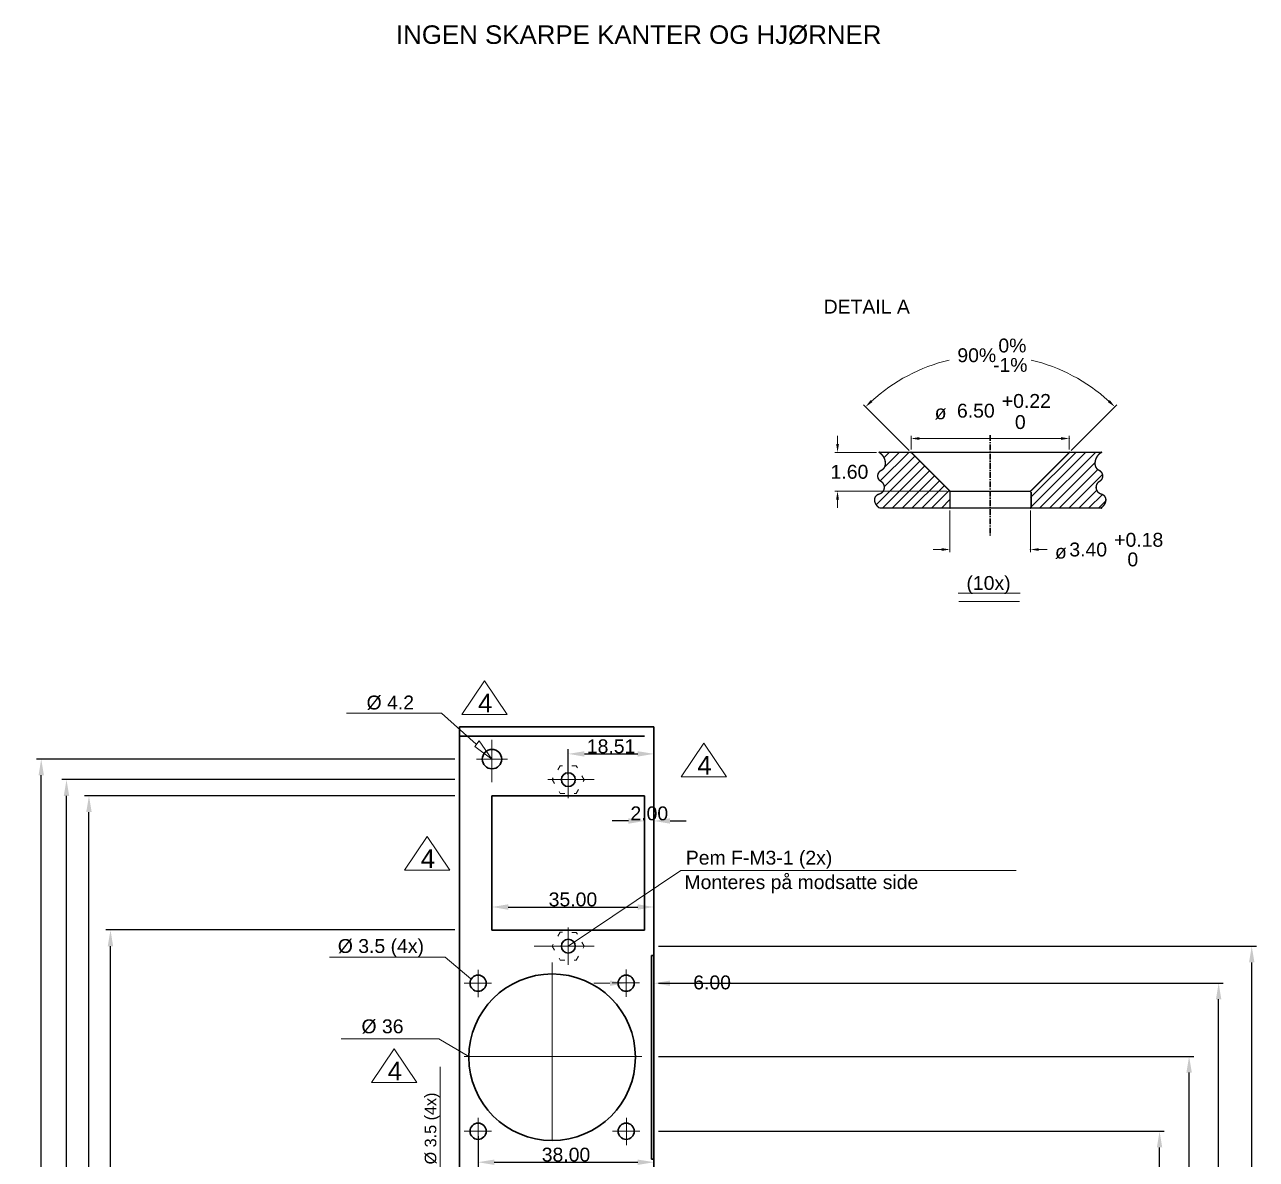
# Model space of a CAD drawing. Extents: x 23 to 957, y -82 to 697.
# Drawn here: x 23.1 to 289.3, y 407 to 652.3 of the extents above; entities that cross this region are included whole.
import ezdxf
from ezdxf.enums import TextEntityAlignment as Align

# ---------------------------------------------------------------- set-up
doc = ezdxf.new("R2010")
doc.units = 0
doc.header["$MEASUREMENT"] = 0
doc.linetypes.add('CENTER', pattern=[2, 1.25, -0.25, 0.25, -0.25])
doc.linetypes.add('SKJUL1', pattern=[3, 1, -2])
doc.layers.get('0').update_dxf_attribs({"linetype": 'CONTINUOUS'})
doc.layers.get('DEFPOINTS').update_dxf_attribs({"linetype": 'CONTINUOUS'})
doc.layers.add('DIM', color=1, linetype='CONTINUOUS', lineweight=13)
doc.layers.add('EMNE', color=3, linetype='CONTINUOUS', lineweight=30)
doc.layers.get('0').off()
doc.styles.get("Standard").update_dxf_attribs({"font": 'arial.ttf'})
doc.dimstyles.get("Standard").update_dxf_attribs({"dimtxt": 0.18, "dimasz": 0.18, "dimexe": 0.18, "dimexo": 0.0625, "dimgap": 0.09, "dimtad": 0, "dimtih": 1, "dimtoh": 1, "dimdec": 4, "dimzin": 0, "dimdsep": 46, "dimtxsty": 'Standard', "dimcen": 0.09, "dimadec": 0, "dimazin": 0, "dimtfac": 1, "dimtdec": 4, "dimtofl": 0, "dimtmove": 0, "dimatfit": 3, "dimfxl": 0, "dimtolj": 1, "dimtzin": 0, "dimarcsym": 0})

# ---------------------------------------------------------------- blocks, each defined once
blk = doc.blocks.new('*X1')
at = {"color": 0}
for p, q in [((20.45, 7.015), (22.435, 9)), ((20.45, 7.369), (22.081, 9)), ((20.789, 7), (22.789, 9)), ((21.142, 7), (22.779, 8.637)), ((21.496, 7), (22.877, 8.381)), ((21.849, 7), (23.048, 8.198)), ((22.203, 7), (22.839, 7.636)), ((22.556, 7), (23.04, 7.484)), ((22.91, 7), (23.164, 7.254))]:
    blk.add_line(p, q, dxfattribs=at)
blk = doc.blocks.new('*X0')
at = {"color": 0}
for p, q in [((15.006, 8.996), (15.01, 9)), ((15.041, 7.97), (16.071, 9)), ((15.172, 8.808), (15.364, 9)), ((15.201, 8.484), (15.718, 9)), ((14.892, 7.114), (16.464, 8.686)), ((15.132, 7), (16.641, 8.509)), ((15.183, 7.758), (16.287, 8.863)), ((14.975, 8.258), (15.061, 8.344)), ((15.485, 7), (16.818, 8.332)), ((15.839, 7), (16.994, 8.156)), ((16.192, 7), (17.171, 7.979)), ((16.546, 7), (17.348, 7.802)), ((16.899, 7), (17.525, 7.625)), ((17.253, 7), (17.55, 7.297))]:
    blk.add_line(p, q, dxfattribs=at)
blk = doc.blocks.new('*D33')
at = {"color": 0, "linetype": 'ByBlock'}
for p, q in [((133.07, 426.53), (133.07, 426.4)), ((136.57, 427.4), (151.57, 427.4)), ((155.07, 426.53), (155.07, 426.4))]:
    blk.add_line(p, q, dxfattribs=at)
for points in [[(136.57, 427.98), (136.57, 426.81), (133.07, 427.4)], [(151.57, 427.98), (151.57, 426.81), (155.07, 427.4)]]:
    blk.add_solid(points, dxfattribs=at)
at = {"layer": 'DEFPOINTS', "color": 0, "linetype": 'ByBlock'}
for p in [(133.07, 427.53), (155.07, 427.53), (155.07, 427.4)]:
    blk.add_point(p, dxfattribs=at)
at = {"color": 0, "linetype": 'ByBlock'}
blk.add_text('22.00', height=3, dxfattribs=at).set_placement((144.07, 430.4), align=Align.MIDDLE_CENTER)
blk = doc.blocks.new('*D80')
at = {"layer": 'DEFPOINTS', "color": 0}
for p in [(121.07, 413.04), (159.07, 408.07), (159.07, 406.39)]:
    blk.add_point(p, dxfattribs=at)
at = {"layer": 'DIM', "color": 0, "lineweight": -2}
for p, q in [((121.07, 412.04), (121.07, 405.39)), ((124.57, 406.39), (155.57, 406.39)), ((159.07, 407.07), (159.07, 405.39))]:
    blk.add_line(p, q, dxfattribs=at)
at = {"layer": 'DIM', "color": 0}
for points in [[(124.57, 406.97), (124.57, 405.8), (121.07, 406.39)], [(155.57, 406.97), (155.57, 405.8), (159.07, 406.39)]]:
    blk.add_solid(points, dxfattribs=at)
at = {"layer": 'DIM', "color": 0, "insert": (140.07, 408.01), "char_height": 3, "attachment_point": 5}
blk.add_mtext('\\A1;38.00', dxfattribs=at)
blk = doc.blocks.new('*D89')
at = {"layer": 'DEFPOINTS', "color": 0}
for p in [(159.07, 413.09), (268.37, 413.09), (159.07, 76.53)]:
    blk.add_point(p, dxfattribs=at)
at = {"layer": 'DIM', "color": 0, "lineweight": -2}
for p, q in [((160.07, 413.09), (269.37, 413.09)), ((268.37, 80.03), (268.37, 409.59)), ((160.07, 76.53), (269.37, 76.53))]:
    blk.add_line(p, q, dxfattribs=at)
at = {"layer": 'DIM', "color": 0}
for points in [[(267.79, 409.59), (268.95, 409.59), (268.37, 413.09)], [(267.79, 80.03), (268.95, 80.03), (268.37, 76.53)]]:
    blk.add_solid(points, dxfattribs=at)
at = {"layer": 'DIM', "color": 0, "insert": (266.75, 244.81), "char_height": 3, "attachment_point": 5, "rotation": 90}
blk.add_mtext('\\A1;336.56', dxfattribs=at)
blk = doc.blocks.new('*D88')
at = {"layer": 'DEFPOINTS', "color": 0}
for p in [(159.07, 429.27), (274.75, 429.27), (159.07, 76.53)]:
    blk.add_point(p, dxfattribs=at)
at = {"layer": 'DIM', "color": 0, "lineweight": -2}
for p, q in [((160.07, 429.27), (275.75, 429.27)), ((274.75, 80.03), (274.75, 425.77)), ((160.07, 76.53), (275.75, 76.53))]:
    blk.add_line(p, q, dxfattribs=at)
at = {"layer": 'DIM', "color": 0}
for points in [[(274.17, 425.77), (275.34, 425.77), (274.75, 429.27)], [(274.17, 80.03), (275.34, 80.03), (274.75, 76.53)]]:
    blk.add_solid(points, dxfattribs=at)
at = {"layer": 'DIM', "color": 0, "insert": (273.13, 252.9), "char_height": 3, "attachment_point": 5, "rotation": 90}
blk.add_mtext('\\A1;352.75', dxfattribs=at)
blk = doc.blocks.new('*D87')
at = {"layer": 'DEFPOINTS', "color": 0}
for p in [(159.07, 445.13), (281.14, 445.13), (159.07, 76.53)]:
    blk.add_point(p, dxfattribs=at)
at = {"layer": 'DIM', "color": 0, "lineweight": -2}
for p, q in [((160.07, 445.13), (282.14, 445.13)), ((281.14, 80.03), (281.14, 441.63)), ((160.07, 76.53), (282.14, 76.53))]:
    blk.add_line(p, q, dxfattribs=at)
at = {"layer": 'DIM', "color": 0}
for points in [[(280.56, 441.63), (281.72, 441.63), (281.14, 445.13)], [(280.56, 80.03), (281.72, 80.03), (281.14, 76.53)]]:
    blk.add_solid(points, dxfattribs=at)
at = {"layer": 'DIM', "color": 0, "insert": (279.52, 260.83), "char_height": 3, "attachment_point": 5, "rotation": 90}
blk.add_mtext('\\A1;368.61', dxfattribs=at)
blk = doc.blocks.new('*D86')
at = {"layer": 'DEFPOINTS', "color": 0}
for p in [(159.07, 453.08), (288.29, 453.08), (159.07, 76.53)]:
    blk.add_point(p, dxfattribs=at)
at = {"layer": 'DIM', "color": 0, "lineweight": -2}
for p, q in [((160.07, 453.08), (289.29, 453.08)), ((288.29, 80.03), (288.29, 449.58)), ((160.07, 76.53), (289.29, 76.53))]:
    blk.add_line(p, q, dxfattribs=at)
at = {"layer": 'DIM', "color": 0}
for points in [[(287.71, 449.58), (288.88, 449.58), (288.29, 453.08)], [(287.71, 80.03), (288.88, 80.03), (288.29, 76.53)]]:
    blk.add_solid(points, dxfattribs=at)
at = {"layer": 'DIM', "color": 0, "insert": (286.67, 264.8), "char_height": 3, "attachment_point": 5, "rotation": 90}
blk.add_mtext('\\A1;376.55', dxfattribs=at)
blk = doc.blocks.new('*D93')
at = {"layer": 'DEFPOINTS', "color": 0}
for p in [(41.61, 456.59), (117.07, 456.59), (117.07, 76.53)]:
    blk.add_point(p, dxfattribs=at)
at = {"layer": 'DIM', "color": 0, "lineweight": -2}
for p, q in [((116.07, 456.59), (40.61, 456.59)), ((41.61, 80.03), (41.61, 453.09)), ((116.07, 76.53), (40.61, 76.53))]:
    blk.add_line(p, q, dxfattribs=at)
at = {"layer": 'DIM', "color": 0}
for points in [[(41.02, 453.09), (42.19, 453.09), (41.61, 456.59)], [(41.02, 80.03), (42.19, 80.03), (41.61, 76.53)]]:
    blk.add_solid(points, dxfattribs=at)
at = {"layer": 'DIM', "color": 0, "insert": (39.98, 266.56), "char_height": 3, "attachment_point": 5, "rotation": 90}
blk.add_mtext('\\A1;380.06', dxfattribs=at)
blk = doc.blocks.new('*D92')
at = {"layer": 'DEFPOINTS', "color": 0}
for p in [(36.96, 485.59), (117.07, 485.59), (118.29, 76.53)]:
    blk.add_point(p, dxfattribs=at)
at = {"layer": 'DIM', "color": 0, "lineweight": -2}
for p, q in [((116.07, 485.59), (35.96, 485.59)), ((36.96, 80.03), (36.96, 482.09)), ((117.29, 76.53), (35.96, 76.53))]:
    blk.add_line(p, q, dxfattribs=at)
at = {"layer": 'DIM', "color": 0}
for points in [[(36.37, 482.09), (37.54, 482.09), (36.96, 485.59)], [(36.37, 80.03), (37.54, 80.03), (36.96, 76.53)]]:
    blk.add_solid(points, dxfattribs=at)
at = {"layer": 'DIM', "color": 0, "insert": (35.33, 281.06), "char_height": 3, "attachment_point": 5, "rotation": 90}
blk.add_mtext('\\A1;409.06', dxfattribs=at)
blk = doc.blocks.new('*D91')
at = {"layer": 'DEFPOINTS', "color": 0}
for p in [(32.1, 489.09), (117.07, 489.09), (117.07, 76.53)]:
    blk.add_point(p, dxfattribs=at)
at = {"layer": 'DIM', "color": 0, "lineweight": -2}
for p, q in [((116.07, 489.09), (31.1, 489.09)), ((32.1, 80.03), (32.1, 485.59)), ((116.07, 76.53), (31.1, 76.53))]:
    blk.add_line(p, q, dxfattribs=at)
at = {"layer": 'DIM', "color": 0}
for points in [[(31.52, 485.59), (32.69, 485.59), (32.1, 489.09)], [(31.52, 80.03), (32.69, 80.03), (32.1, 76.53)]]:
    blk.add_solid(points, dxfattribs=at)
at = {"layer": 'DIM', "color": 0, "insert": (30.48, 282.81), "char_height": 3, "attachment_point": 5, "rotation": 90}
blk.add_mtext('\\A1;412.56', dxfattribs=at)
blk = doc.blocks.new('*D90')
at = {"layer": 'DEFPOINTS', "color": 0}
for p in [(26.64, 493.53), (117.07, 493.53), (117.07, 76.53)]:
    blk.add_point(p, dxfattribs=at)
at = {"layer": 'DIM', "color": 0, "lineweight": -2}
for p, q in [((116.07, 493.53), (25.64, 493.53)), ((26.64, 80.03), (26.64, 490.03)), ((116.07, 76.53), (25.64, 76.53))]:
    blk.add_line(p, q, dxfattribs=at)
at = {"layer": 'DIM', "color": 0}
for points in [[(26.06, 490.03), (27.23, 490.03), (26.64, 493.53)], [(26.06, 80.03), (27.23, 80.03), (26.64, 76.53)]]:
    blk.add_solid(points, dxfattribs=at)
at = {"layer": 'DIM', "color": 0, "insert": (25.02, 285.03), "char_height": 3, "attachment_point": 5, "rotation": 90}
blk.add_mtext('\\A1;417.00', dxfattribs=at)
blk = doc.blocks.new('*D81')
at = {"layer": 'DEFPOINTS', "color": 0}
for p in [(124.07, 461.56), (159.07, 461.56), (159.07, 461.56)]:
    blk.add_point(p, dxfattribs=at)
at = {"layer": 'DIM', "color": 0, "lineweight": -2}
blk.add_line((127.57, 461.56), (155.57, 461.56), dxfattribs=at)
at = {"layer": 'DIM', "color": 0}
for points in [[(127.57, 462.14), (127.57, 460.97), (124.07, 461.56)], [(155.57, 462.14), (155.57, 460.97), (159.07, 461.56)]]:
    blk.add_solid(points, dxfattribs=at)
at = {"layer": 'DIM', "color": 0, "insert": (141.57, 463.18), "char_height": 3, "attachment_point": 5}
blk.add_mtext('\\A1;35.00', dxfattribs=at)
blk = doc.blocks.new('*D94')
at = {"layer": 'DEFPOINTS', "color": 0}
for p in [(159.07, 494.66), (140.56, 489.1), (159.07, 489.1)]:
    blk.add_point(p, dxfattribs=at)
at = {"layer": 'DIM', "color": 0, "lineweight": -2}
for p, q in [((140.56, 490.1), (140.56, 495.66)), ((159.07, 490.1), (159.07, 495.66)), ((144.06, 494.66), (155.57, 494.66))]:
    blk.add_line(p, q, dxfattribs=at)
at = {"layer": 'DIM', "color": 0}
for points in [[(144.06, 495.24), (144.06, 494.07), (140.56, 494.66)], [(155.57, 495.24), (155.57, 494.07), (159.07, 494.66)]]:
    blk.add_solid(points, dxfattribs=at)
at = {"layer": 'DIM', "color": 0, "insert": (149.82, 496.28), "char_height": 3, "attachment_point": 5}
blk.add_mtext('\\A1;18.51', dxfattribs=at)
blk = doc.blocks.new('*D95')
at = {"layer": 'DEFPOINTS', "color": 0}
for p in [(157.07, 482.6), (159.07, 482.6), (159.07, 480.16)]:
    blk.add_point(p, dxfattribs=at)
at = {"layer": 'DIM', "color": 0, "lineweight": -2}
for p, q in [((153.57, 480.16), (150.07, 480.16)), ((157.07, 481.6), (157.07, 479.16)), ((159.07, 481.6), (159.07, 479.16)), ((162.57, 480.16), (166.07, 480.16))]:
    blk.add_line(p, q, dxfattribs=at)
at = {"layer": 'DIM', "color": 0}
for points in [[(153.57, 480.74), (153.57, 479.57), (157.07, 480.16)], [(162.57, 480.74), (162.57, 479.57), (159.07, 480.16)]]:
    blk.add_solid(points, dxfattribs=at)
at = {"layer": 'DIM', "color": 0, "insert": (158.07, 481.78), "char_height": 3, "attachment_point": 5}
blk.add_mtext('\\A1;2.00', dxfattribs=at)

msp = doc.modelspace()

# ---------------------------------------------------------------- linework, layer by layer
at = {"layer": 'DEFPOINTS', "color": 0, "linetype": 'ByBlock'}
msp.add_point((159.07282, 499.52671), dxfattribs=at)
msp.add_point((159.07282, 499.52671), dxfattribs=at)
at = {"layer": 'DIM', "linetype": 'ByBlock'}
for p, q in [((204.39825, 570.10462), (214.23902, 560.26385)), ((259.12832, 570.10462), (249.28755, 560.26385)), ((198.76328, 561.63958), (198.76328, 563.43958)), ((214.66328, 560.43958), (214.66328, 563.43958)), ((216.46328, 562.83958), (247.06328, 562.83958)), ((248.86328, 560.43958), (248.86328, 563.43958)), ((207.16328, 559.83958), (198.16328, 559.83958)), ((222.46328, 551.43958), (198.16328, 551.43958)), ((198.76328, 549.63958), (198.76328, 547.83958)), ((223.06328, 547.23958), (223.06328, 538.23958)), ((240.46328, 547.23958), (240.46328, 538.23958)), ((221.26328, 538.83958), (219.46328, 538.83958)), ((242.26328, 538.83958), (244.06328, 538.83958))]:
    msp.add_line(p, q, dxfattribs=at)
at = {"layer": 'DIM'}
for p, q in [((224.82024, 529.43343), (238.24956, 529.43343)), ((224.98604, 527.61038), (238.08377, 527.61038)), ((122.4637, 510.44799), (117.54846, 503.18941)), ((122.4637, 510.44799), (127.37895, 503.18941)), ((113.15694, 503.43773), (92.60866, 503.43773)), ((120.68167, 496.78375), (113.15694, 503.43773)), ((117.54846, 503.18941), (127.37895, 503.18941)), ((121.31676, 497.48451), (120.39764, 496.28303)), ((120.39764, 496.28303), (124.07412, 493.52671)), ((124.07412, 493.52671), (121.31676, 497.48451)), ((124.07412, 488.52671), (124.07412, 497.69824)), ((169.8491, 496.99266), (164.93385, 489.73408)), ((169.8491, 496.99266), (174.76435, 489.73408)), ((120.75581, 493.52671), (127.39243, 493.52671)), ((164.93385, 489.73408), (174.76435, 489.73408)), ((110.07889, 476.80967), (105.16364, 469.55109)), ((110.07889, 476.80967), (114.99413, 469.55109)), ((105.16364, 469.55109), (114.99413, 469.55109)), ((140.56412, 453.08839), (164.90419, 469.48245)), ((164.90419, 469.48245), (237.39628, 469.48245)), ((146.16213, 453.07815), (133.1824, 453.07771)), ((113.95177, 450.74773), (88.98085, 450.74773)), ((119.5335, 446.0491), (113.95177, 450.74773)), ((121.07412, 442.0851), (121.07412, 447.98992)), ((137.05471, 411.08511), (137.07, 449.55927)), ((153.07412, 442.13269), (153.07412, 448.03751)), ((118.07412, 445.0851), (123.93329, 445.0851)), ((150.07412, 445.13269), (155.93329, 445.13269)), ((112.61204, 433.09028), (91.4602, 433.09028)), ((119.0751, 429.27265), (112.61204, 433.09028)), ((102.92373, 430.89538), (98.00848, 423.6368)), ((102.92373, 430.89538), (107.83897, 423.6368)), ((118.07, 429.27265), (156.44692, 429.27265)), ((112.84937, 405.18427), (112.84937, 427.00267)), ((98.00848, 423.6368), (107.83897, 423.6368)), ((121.07412, 410.0851), (121.07412, 415.98992)), ((153.14453, 410.0851), (153.14453, 415.98992)), ((118.07412, 413.0851), (123.93329, 413.0851)), ((150.14453, 413.0851), (156.00371, 413.0851))]:
    msp.add_line(p, q, dxfattribs=at)
at = {"layer": 'DIM', "color": 1, "linetype": 'Continuous'}
for p, q in [((140.56412, 493.12363), (140.56412, 485.07362)), ((146.16213, 489.08839), (136.10887, 489.08839)), ((140.56412, 457.11339), (140.56412, 449.06338))]:
    msp.add_line(p, q, dxfattribs=at)
at = {"layer": 'DIM', "color": 1, "linetype": 'ByBlock'}
for p, q in [((149.57412, 445.0851), (146.07412, 445.0851)), ((162.57412, 445.0851), (166.07412, 445.0851)), ((159.07412, 444.52671), (159.07412, 444.54965))]:
    msp.add_line(p, q, dxfattribs=at)
at = {"layer": 'DIM', "color": 1, "linetype": 'SKJUL1'}
for points in [[(138.81277, 486.09832), (142.27683, 486.08289), (144.02222, 489.07515), (142.30355, 492.08283), (138.83948, 492.09826), (137.09409, 489.106)], [(138.81277, 450.08808), (142.27683, 450.07265), (144.02222, 453.06491), (142.30355, 456.07259), (138.83948, 456.08802), (137.09409, 453.09576)]]:
    msp.add_lwpolyline(points, close=True, dxfattribs=at)
at = {"layer": 'DIM', "linetype": 'ByBlock'}
for start, end in [(103.447089, 132.292861), (47.707139, 76.552911)]:
    msp.add_arc((231.76328, 542.73958), 38.1, start, end, dxfattribs=at)
for p in [(248.86328, 562.83958), (198.76328, 551.43958), (240.46328, 538.83958)]:
    msp.add_point(p, dxfattribs=at)
at = {"layer": 'DIM', "color": 1, "linetype": 'ByBlock'}
for p in [(157.07412, 471.52671), (159.07412, 443.54965), (159.07412, 443.52671)]:
    msp.add_point(p, dxfattribs=at)
at = {"layer": 'DIM', "linetype": 'ByBlock'}
for points in [[(206.33208, 570.70564), (205.91796, 571.13981), (204.82251, 569.68035)], [(257.19449, 570.70564), (257.60861, 571.13981), (258.70405, 569.68035)], [(216.46328, 562.53958), (216.46328, 563.13958), (214.66328, 562.83958)], [(247.06328, 562.53958), (247.06328, 563.13958), (248.86328, 562.83958)], [(199.06328, 561.63958), (198.46328, 561.63958), (198.76328, 559.83958)], [(199.06328, 549.63958), (198.46328, 549.63958), (198.76328, 551.43958)], [(221.26328, 538.53958), (221.26328, 539.13958), (223.06328, 538.83958)], [(242.26328, 538.53958), (242.26328, 539.13958), (240.46328, 538.83958)]]:
    msp.add_solid(points, dxfattribs=at)
at = {"layer": 'DIM', "color": 1, "linetype": 'ByBlock'}
for points in [[(149.57412, 445.66843), (149.57412, 444.50177), (153.07412, 445.0851)], [(162.57412, 445.66843), (162.57412, 444.50177), (159.07412, 445.0851)]]:
    msp.add_solid(points, dxfattribs=at)
at = {"layer": 'EMNE'}
for p, q in [((159.07282, 500.52671), (117.07282, 500.52671)), ((117.07282, 498.52671), (157.07282, 498.52671)), ((117.07412, 500.52671), (117.07412, 371.5551)), ((159.07282, 76.52671), (159.07282, 500.52671)), ((124.06824, 456.5851), (124.06824, 485.5851)), ((124.06824, 485.5851), (157.06824, 485.5851)), ((157.06824, 485.5851), (157.06824, 456.5851)), ((157.06824, 456.5851), (124.06824, 456.5851)), ((158.57282, 451.0851), (159.07282, 451.0851)), ((158.57282, 407.0851), (158.57282, 451.0851)), ((158.57282, 407.0851), (159.07412, 407.0851))]:
    msp.add_line(p, q, dxfattribs=at)
at = {"layer": 'EMNE', "color": 3, "linetype": 'CENTER'}
msp.add_lwpolyline([(231.76328, 563.5497), (231.76328, 541.83958)], dxfattribs=at)
at = {"layer": 'EMNE', "const_width": 0.3}
for points in [[(207.76328, 559.83958, -0.134794699), (208.81696, 558.65232, -0.142146428), (209.08029, 557.16717, -0.260811966), (208.21292, 555.94493, 0.281141839), (207.44393, 554.76941, 0.276874424), (208.09417, 553.60435, -0.251153011), (208.86211, 552.37165, -0.360663199), (207.7346, 550.81636, 0.399306398), (206.78939, 549.30785, 0.096696263), (207.11945, 548.51141, 0.089469156), (207.76328, 547.83958)], [(255.76328, 559.83958, 0.134794699), (254.7096, 558.65232, 0.142146428), (254.44628, 557.16717, 0.260811966), (255.31365, 555.94493, -0.281141839), (256.08263, 554.76941, -0.276874424), (255.43239, 553.60435, 0.251153011), (254.66446, 552.37165, 0.360663199), (255.79196, 550.81636, -0.399306398), (256.73717, 549.30785, -0.096696263), (256.40712, 548.51141, -0.089469156), (255.76328, 547.83958)]]:
    msp.add_lwpolyline(points, format="xyb", dxfattribs=at)
for points in [[(207.76328, 559.83958), (255.76328, 559.83958)], [(223.06328, 551.43958), (214.66328, 559.83958)], [(240.46328, 551.43958), (248.86328, 559.83958)], [(223.06328, 551.43958), (240.46328, 551.43958)], [(223.06328, 551.43958), (223.06328, 547.83958)], [(240.6148, 551.28807), (240.6148, 547.68807)], [(207.76328, 547.83958), (255.76328, 547.83958)]]:
    msp.add_lwpolyline(points, dxfattribs=at)
at = {"layer": 'EMNE'}
for centre, radius in [((124.07412, 493.52671), 2.1), ((137.07412, 429.0851), 18), ((121.07412, 445.0851), 1.75), ((153.07412, 445.0851), 1.75), ((121.07412, 413.0851), 1.75), ((153.07412, 413.0851), 1.75)]:
    msp.add_circle(centre, radius, dxfattribs=at)
at = {"layer": 'EMNE', "linetype": 'Continuous'}
for centre in [(140.56412, 489.08839), (140.56412, 453.08839)]:
    msp.add_circle(centre, 1.5, dxfattribs=at)
at = {"layer": 'EMNE', "linetype": 'ByBlock'}
for p in [(207.76328, 559.83958), (214.66328, 559.83958), (214.66328, 559.83958), (248.86328, 559.83958), (248.86328, 559.83958), (255.76328, 559.83958), (223.06328, 551.43958), (223.06328, 551.43958), (240.46328, 551.43958), (223.06328, 547.83958), (240.46328, 547.83958), (255.76328, 547.83958)]:
    msp.add_point(p, dxfattribs=at)

# ---------------------------------------------------------------- block references
at = {"layer": 'EMNE', "color": 3, "xscale": 6, "yscale": 6, "zscale": 6}
for name in ['*X0', '*X1']:
    msp.add_blockref(name, (117.76328, 505.83958), dxfattribs=at)

# ---------------------------------------------------------------- texts
at = {"layer": 'DIM'}
for s, height, p in [('INGEN SKARPE KANTER OG HJØRNER', 4, (103.31926, 648.14224)), ('ø', 3, (219.76276, 567.00899)), ('0', 3, (237.10044, 564.88869)), ('ø', 3, (245.76241, 536.88193)), ('0', 3, (261.41623, 535.20103)), ('(10x)', 3, (226.62798, 530.10762)), ('Ø 4.2', 3, (96.97103, 504.26502)), ('4', 4, (121.05935, 503.6577)), ('4', 4, (168.44475, 490.20238)), ('4', 4, (108.67453, 470.01939)), ('Pem F-M3-1 (2x)', 3, (165.96958, 470.72305)), ('Monteres på modsatte side', 3, (165.6758, 465.43709)), ('Ø 3.5 (4x)', 3, (90.7435, 451.62872)), ('Ø 36', 3, (95.86684, 434.26494)), ('4', 4, (101.51937, 424.10509))]:
    msp.add_text(s, height=height, dxfattribs=at).set_placement(p)
at = {"layer": 'DIM', "linetype": 'ByBlock'}
for s, p in [(' 0%', (232.36328, 581.43958)), ('90%', (224.66328, 579.33958)), ('-1%', (232.36328, 577.23958)), ('+0.22', (234.2773, 569.45493)), ('6.50', (224.5773, 567.35493)), ('1.60', (197.26328, 554.13958)), ('+0.18', (258.56328, 539.43958)), ('3.40', (248.86328, 537.33958))]:
    msp.add_text(s, height=3, dxfattribs=at).set_placement(p)
at = {"layer": 'DIM', "color": 1, "linetype": 'ByBlock'}
msp.add_text('6.00', height=3, dxfattribs=at).set_placement((171.64713, 445.25603), align=Align.MIDDLE_CENTER)
at = {"layer": 'DIM'}
msp.add_text('Ø 3.5 (4x)', height=2.5, rotation=90, dxfattribs=at).set_placement((112.03407, 405.9227))
at = {"layer": 'EMNE'}
msp.add_text('DETAIL A', height=3, dxfattribs=at).set_placement((195.76328, 589.83958))

# ---------------------------------------------------------------- dimensions: what is measured, and where the dimension line sits
at = {"layer": 'DIM'}
for base, p1, p2, picture, middle in [((159.07282, 494.65822), (140.56412, 489.09863), (159.07282, 489.09863), '*D94', (149.81847, 496.27994)), ((159.07282, 480.15771), (157.06824, 482.60093), (159.07282, 482.60093), '*D95', (158.07053, 481.77943)), ((159.07282, 461.55794), (124.06824, 461.55794), (159.07282, 461.55794), '*D81', (141.57053, 463.18068)), ((159.07412, 406.38819), (121.07412, 413.03751), (159.07412, 408.0656), '*D80', (140.07412, 408.01093))]:
    dim = msp.add_linear_dim(base=base, p1=p1, p2=p2, dimstyle='Standard', override={"dimtxt": 3, "dimasz": 3.5, "dimexe": 1, "dimexo": 1, "dimtad": 1, "dimtih": 0, "dimtoh": 0, "dimdec": 2, "dimtdec": 2, "dimtix": 1, "dimtmove": 2}, dxfattribs=at)
    dim.commit()
    dim.dimension.update_dxf_attribs({"geometry": picture, "text_midpoint": middle})
for base, p1, p2, picture, middle in [((26.64452, 493.52671), (117.07282, 76.52671), (117.07412, 493.52671), '*D90', (25.0228, 285.02671)), ((32.10374, 489.08839), (117.07282, 76.52671), (117.07412, 489.08839), '*D91', (30.48202, 282.80755)), ((36.95637, 485.5851), (118.28703, 76.52671), (117.07412, 485.5851), '*D92', (35.33465, 281.05591)), ((41.60681, 456.5851), (117.07412, 76.52671), (117.07412, 456.5851), '*D93', (39.98407, 266.55591)), ((288.29319, 453.07796), (159.07412, 76.52671), (159.07412, 453.07796), '*D86', (286.67045, 264.80234)), ((281.1386, 445.13269), (159.07412, 76.52671), (159.07282, 445.13269), '*D87', (279.51586, 260.8297)), ((274.75407, 429.27265), (159.07412, 76.52671), (159.07412, 429.27265), '*D88', (273.13133, 252.89968)), ((268.36955, 413.0851), (159.07412, 76.52671), (159.07412, 413.0851), '*D89', (266.7468, 244.80591))]:
    dim = msp.add_linear_dim(base=base, p1=p1, p2=p2, angle=90, dimstyle='Standard', override={"dimtxt": 3, "dimasz": 3.5, "dimexe": 1, "dimexo": 1, "dimtad": 1, "dimtih": 0, "dimtoh": 0, "dimdec": 2, "dimtdec": 2, "dimtix": 1, "dimtmove": 2}, dxfattribs=at)
    dim.commit()
    dim.dimension.update_dxf_attribs({"geometry": picture, "text_midpoint": middle})
dim = msp.add_linear_dim(base=(159.07412, 417.34245), p1=(137.07412, 417.47106), p2=(159.07412, 417.47106), dimstyle='Standard', dxfattribs=at)
dim.commit()
dim.dimension.update_dxf_attribs({"geometry": '*D33', "text_midpoint": (148.07412, 420.34245), "insert": (4, -10.05565)})

doc.saveas('drawing.dxf')
